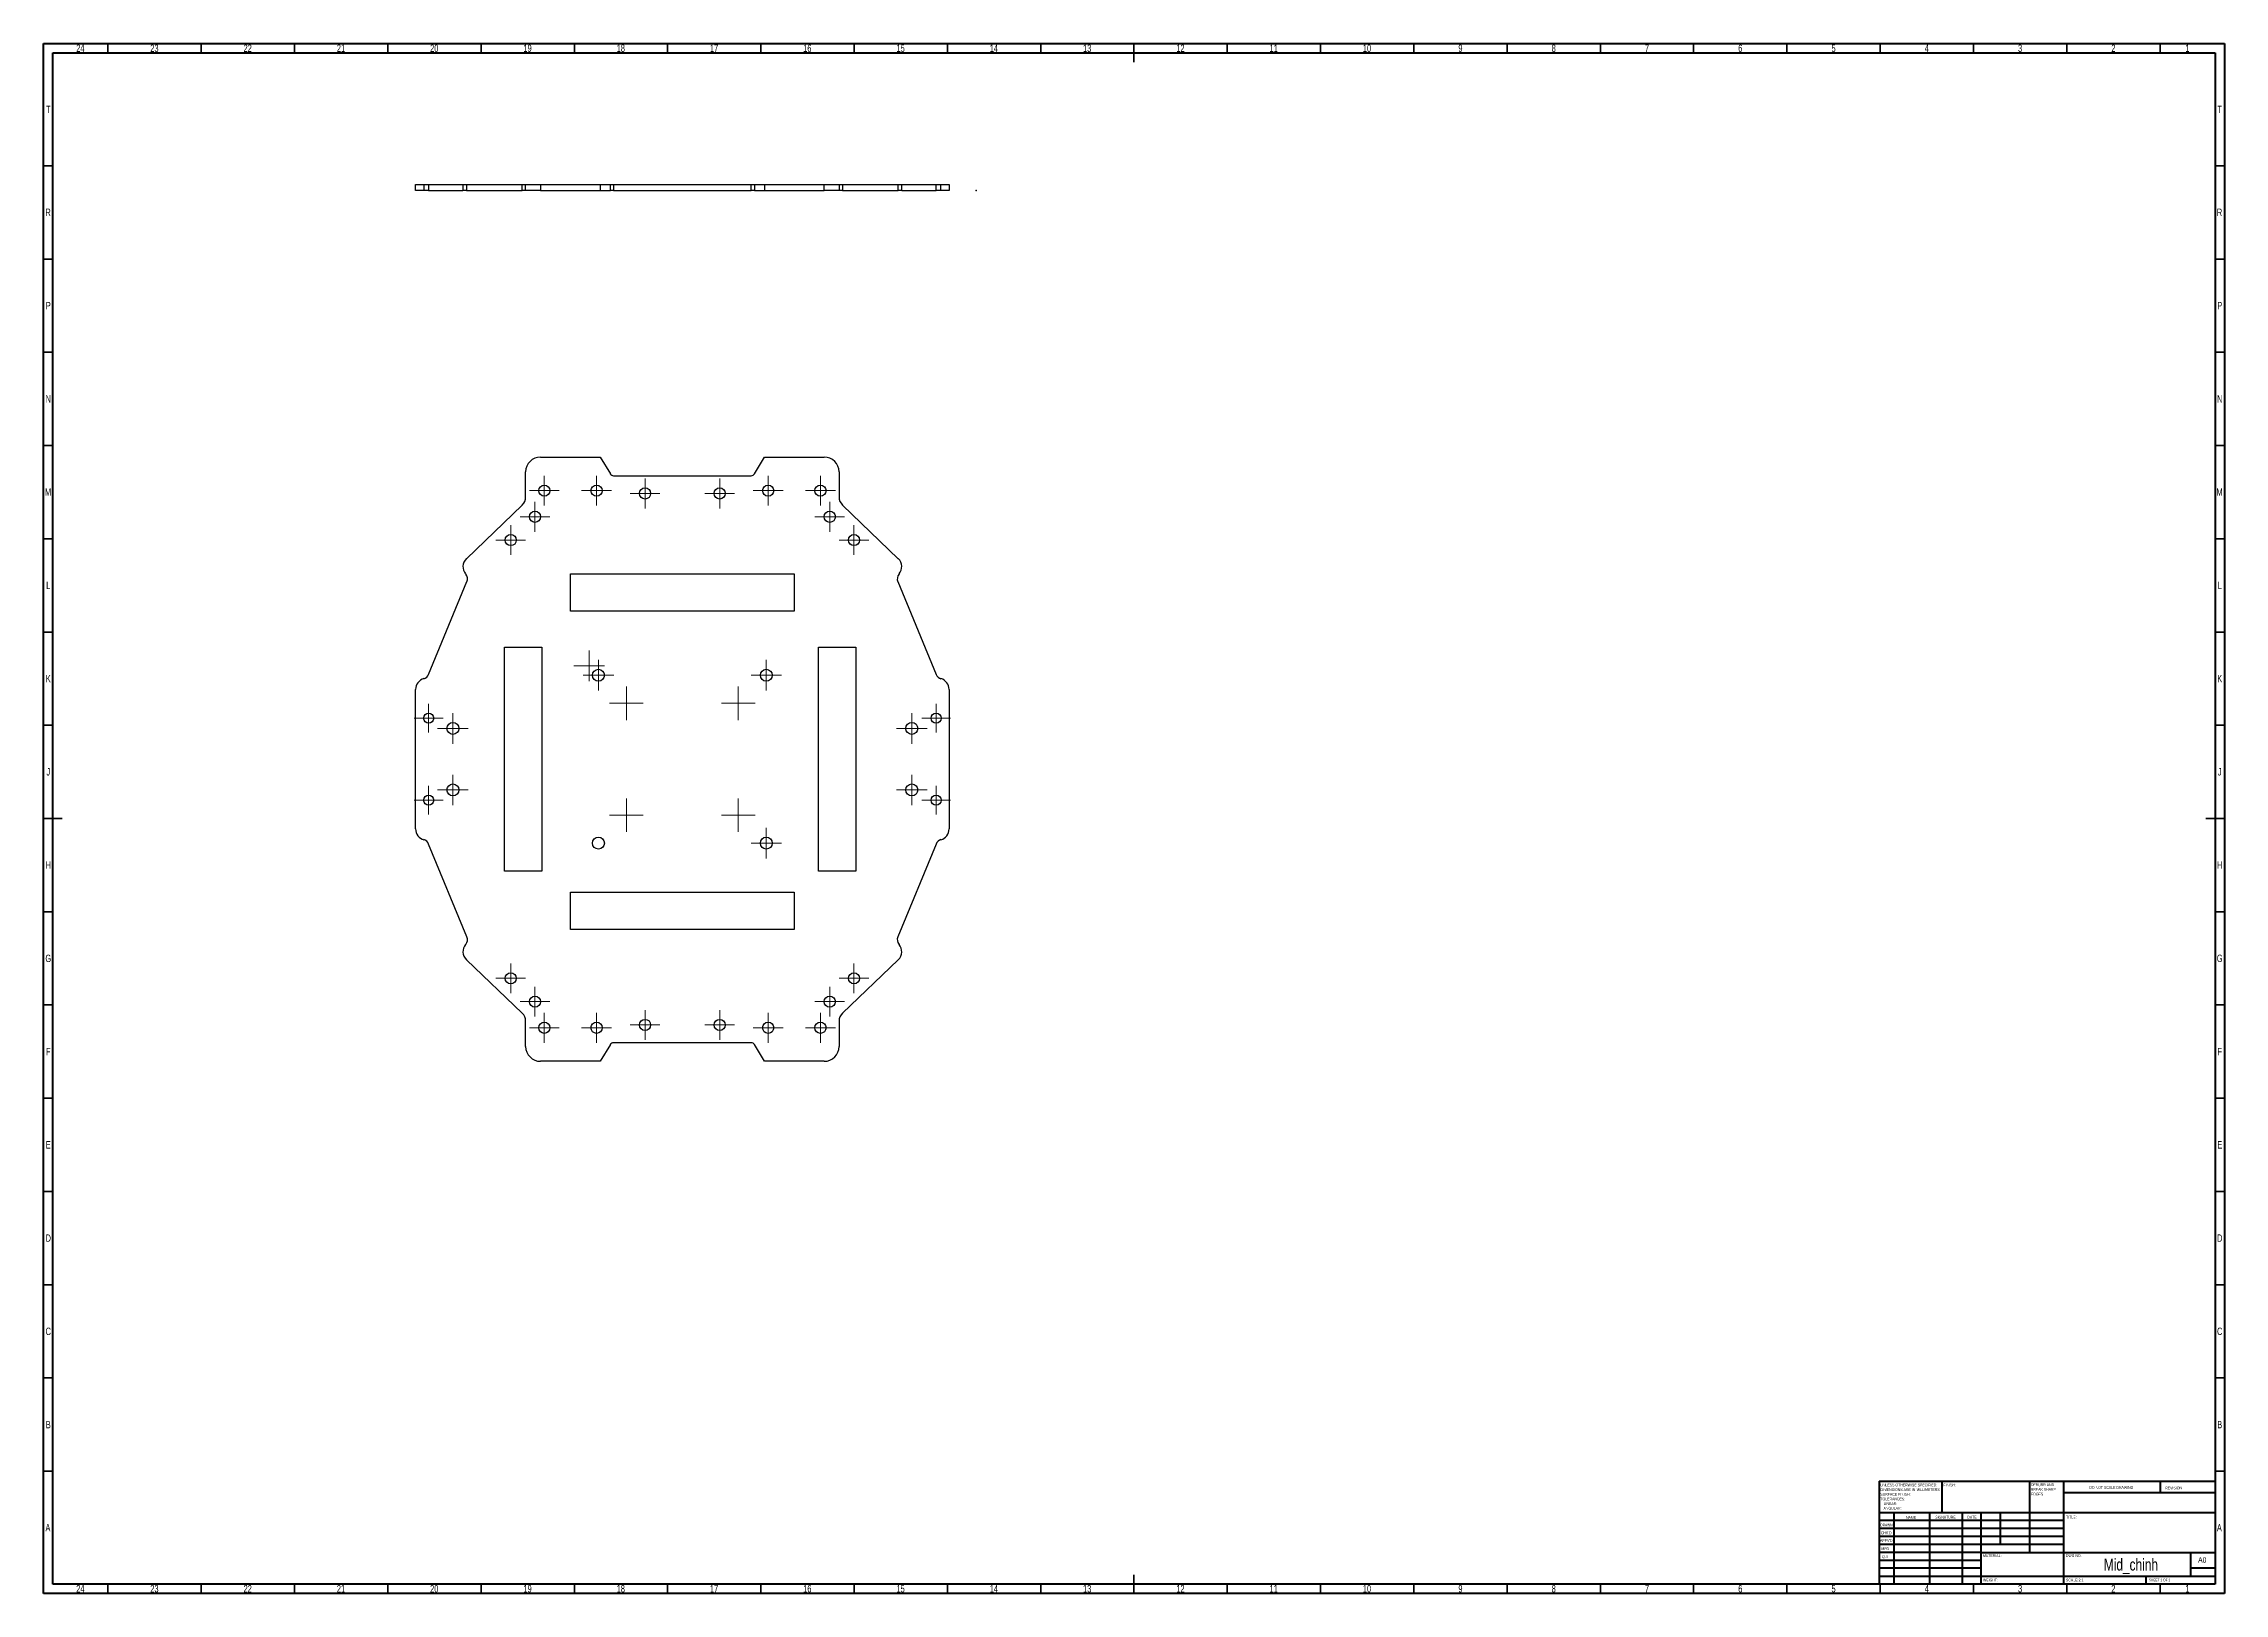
# Model space of a CAD drawing. Header units: millimetres. Extents: x 15 to 1184, y 5 to 836.
import ezdxf

# ---------------------------------------------------------------- set-up
doc = ezdxf.new("R2010")
doc.units = ezdxf.units.MM
doc.header["$PDSIZE"] = -1
doc.styles.add('SLDTEXTSTYLE0', font='TXT', dxfattribs={"width": 0.75})
doc.styles.add('SLDTEXTSTYLE1', font='TXT', dxfattribs={"width": 0.686449})
doc.styles.add('SLDTEXTSTYLE2', font='TXT', dxfattribs={"width": 0.6875})

# ---------------------------------------------------------------- blocks, each defined once
blk = doc.blocks.new('SW_CENTERMARKSYMBOL_0')
at = {"color": 0, "linetype": 'Continuous', "lineweight": 18}
for p, q in [((-5, 0), (-9, 0)), ((0, 0), (-5, 0)), ((0, 5), (0, 9)), ((0, 0), (0, 5)), ((0, 0), (0, -5)), ((0, 0), (5, 0)), ((5, 0), (9, 0)), ((0, -5), (0, -9))]:
    blk.add_line(p, q, dxfattribs=at)
blk = doc.blocks.new('SW_CENTERMARKSYMBOL_1')
at = {"color": 0, "linetype": 'Continuous', "lineweight": 18}
for p, q in [((-5, 0), (-8.2, 0)), ((0, 0), (-5, 0)), ((0, 5), (0, 8.2)), ((0, 0), (0, 5)), ((0, 0), (0, -5)), ((0, 0), (5, 0)), ((5, 0), (8.2, 0)), ((0, -5), (0, -8.2))]:
    blk.add_line(p, q, dxfattribs=at)
blk = doc.blocks.new('SW_CENTERMARKSYMBOL_2')
at = {"color": 0, "linetype": 'Continuous', "lineweight": 18}
for p, q in [((-5, 0), (-8.2, 0)), ((0, 0), (-5, 0)), ((0, 5), (0, 8.2)), ((0, 0), (0, 5)), ((0, 0), (0, -5)), ((0, 0), (5, 0)), ((5, 0), (8.2, 0)), ((0, -5), (0, -8.2))]:
    blk.add_line(p, q, dxfattribs=at)
blk = doc.blocks.new('SW_CENTERMARKSYMBOL_3')
at = {"color": 0, "linetype": 'Continuous', "lineweight": 18}
for p, q in [((-5, 0), (-8.2, 0)), ((0, 0), (-5, 0)), ((0, 5), (0, 8.2)), ((0, 0), (0, 5)), ((0, 0), (0, -5)), ((0, 0), (5, 0)), ((5, 0), (8.2, 0)), ((0, -5), (0, -8.2))]:
    blk.add_line(p, q, dxfattribs=at)
blk = doc.blocks.new('SW_CENTERMARKSYMBOL_4')
at = {"color": 0, "linetype": 'Continuous', "lineweight": 18}
for p, q in [((-5, 0), (-8, 0)), ((0, 0), (-5, 0)), ((0, 5), (0, 8)), ((0, 0), (0, 5)), ((0, 0), (0, -5)), ((0, 0), (5, 0)), ((5, 0), (8, 0)), ((0, -5), (0, -8))]:
    blk.add_line(p, q, dxfattribs=at)
blk = doc.blocks.new('SW_CENTERMARKSYMBOL_5')
at = {"color": 0, "linetype": 'Continuous', "lineweight": 18}
for p, q in [((-5, 0), (-8, 0)), ((0, 0), (-5, 0)), ((0, 5), (0, 8)), ((0, 0), (0, 5)), ((0, 0), (0, -5)), ((0, 0), (5, 0)), ((5, 0), (8, 0)), ((0, -5), (0, -8))]:
    blk.add_line(p, q, dxfattribs=at)
blk = doc.blocks.new('SW_CENTERMARKSYMBOL_6')
at = {"color": 0, "linetype": 'Continuous', "lineweight": 18}
for p, q in [((-5, 0), (-8.2, 0)), ((0, 0), (-5, 0)), ((0, 5), (0, 8.2)), ((0, 0), (0, 5)), ((0, 0), (0, -5)), ((0, 0), (5, 0)), ((5, 0), (8.2, 0)), ((0, -5), (0, -8.2))]:
    blk.add_line(p, q, dxfattribs=at)
blk = doc.blocks.new('SW_CENTERMARKSYMBOL_7')
at = {"color": 0, "linetype": 'Continuous', "lineweight": 18}
for p, q in [((-5, 0), (-9, 0)), ((0, 0), (-5, 0)), ((0, 5), (0, 9)), ((0, 0), (0, 5)), ((0, 0), (0, -5)), ((0, 0), (5, 0)), ((5, 0), (9, 0)), ((0, -5), (0, -9))]:
    blk.add_line(p, q, dxfattribs=at)
blk = doc.blocks.new('SW_CENTERMARKSYMBOL_8')
at = {"color": 0, "linetype": 'Continuous', "lineweight": 18}
for p, q in [((-5, 0), (-9, 0)), ((0, 0), (-5, 0)), ((0, 5), (0, 9)), ((0, 0), (0, 5)), ((0, 0), (0, -5)), ((0, 0), (5, 0)), ((5, 0), (9, 0)), ((0, -5), (0, -9))]:
    blk.add_line(p, q, dxfattribs=at)
blk = doc.blocks.new('SW_CENTERMARKSYMBOL_9')
at = {"color": 0, "linetype": 'Continuous', "lineweight": 18}
for p, q in [((-5, 0), (-8, 0)), ((0, 0), (-5, 0)), ((0, 5), (0, 8)), ((0, 0), (0, 5)), ((0, 0), (0, -5)), ((0, 0), (5, 0)), ((5, 0), (8, 0)), ((0, -5), (0, -8))]:
    blk.add_line(p, q, dxfattribs=at)
blk = doc.blocks.new('SW_CENTERMARKSYMBOL_10')
at = {"color": 0, "linetype": 'Continuous', "lineweight": 18}
for p, q in [((-5, 0), (-8, 0)), ((0, 0), (-5, 0)), ((0, 5), (0, 8)), ((0, 0), (0, 5)), ((0, 0), (0, -5)), ((0, 0), (5, 0)), ((5, 0), (8, 0)), ((0, -5), (0, -8))]:
    blk.add_line(p, q, dxfattribs=at)
blk = doc.blocks.new('SW_CENTERMARKSYMBOL_11')
at = {"color": 0, "linetype": 'Continuous', "lineweight": 18}
for p, q in [((-5, 0), (-7.7, 0)), ((0, 0), (-5, 0)), ((0, 5), (0, 7.7)), ((0, 0), (0, 5)), ((0, 0), (0, -5)), ((0, 0), (5, 0)), ((5, 0), (7.7, 0)), ((0, -5), (0, -7.7))]:
    blk.add_line(p, q, dxfattribs=at)
blk = doc.blocks.new('SW_CENTERMARKSYMBOL_12')
at = {"color": 0, "linetype": 'Continuous', "lineweight": 18}
for p, q in [((-5, 0), (-8, 0)), ((0, 0), (-5, 0)), ((0, 5), (0, 8)), ((0, 0), (0, 5)), ((0, 0), (0, -5)), ((0, 0), (5, 0)), ((5, 0), (8, 0)), ((0, -5), (0, -8))]:
    blk.add_line(p, q, dxfattribs=at)
blk = doc.blocks.new('SW_CENTERMARKSYMBOL_13')
at = {"color": 0, "linetype": 'Continuous', "lineweight": 18}
for p, q in [((-5, 0), (-8, 0)), ((0, 0), (-5, 0)), ((0, 5), (0, 8)), ((0, 0), (0, 5)), ((0, 0), (0, -5)), ((0, 0), (5, 0)), ((5, 0), (8, 0)), ((0, -5), (0, -8))]:
    blk.add_line(p, q, dxfattribs=at)
blk = doc.blocks.new('SW_CENTERMARKSYMBOL_14')
at = {"color": 0, "linetype": 'Continuous', "lineweight": 18}
for p, q in [((-5, 0), (-8, 0)), ((0, 0), (-5, 0)), ((0, 5), (0, 8)), ((0, 0), (0, 5)), ((0, 0), (0, -5)), ((0, 0), (5, 0)), ((5, 0), (8, 0)), ((0, -5), (0, -8))]:
    blk.add_line(p, q, dxfattribs=at)
blk = doc.blocks.new('SW_CENTERMARKSYMBOL_15')
at = {"color": 0, "linetype": 'Continuous', "lineweight": 18}
for p, q in [((-5, 0), (-8.2, 0)), ((0, 0), (-5, 0)), ((0, 5), (0, 8.2)), ((0, 0), (0, 5)), ((0, 0), (0, -5)), ((0, 0), (5, 0)), ((5, 0), (8.2, 0)), ((0, -5), (0, -8.2))]:
    blk.add_line(p, q, dxfattribs=at)
blk = doc.blocks.new('SW_CENTERMARKSYMBOL_16')
at = {"color": 0, "linetype": 'Continuous', "lineweight": 18}
for p, q in [((-5, 0), (-8, 0)), ((0, 0), (-5, 0)), ((0, 5), (0, 8)), ((0, 0), (0, 5)), ((0, 0), (0, -5)), ((0, 0), (5, 0)), ((5, 0), (8, 0)), ((0, -5), (0, -8))]:
    blk.add_line(p, q, dxfattribs=at)
blk = doc.blocks.new('SW_CENTERMARKSYMBOL_17')
at = {"color": 0, "linetype": 'Continuous', "lineweight": 18}
for p, q in [((-5, 0), (-8, 0)), ((0, 0), (-5, 0)), ((0, 5), (0, 8)), ((0, 0), (0, 5)), ((0, 0), (0, -5)), ((0, 0), (5, 0)), ((5, 0), (8, 0)), ((0, -5), (0, -8))]:
    blk.add_line(p, q, dxfattribs=at)
blk = doc.blocks.new('SW_CENTERMARKSYMBOL_18')
at = {"color": 0, "linetype": 'Continuous', "lineweight": 18}
for p, q in [((-5, 0), (-8.2, 0)), ((0, 0), (-5, 0)), ((0, 5), (0, 8.2)), ((0, 0), (0, 5)), ((0, 0), (0, -5)), ((0, 0), (5, 0)), ((5, 0), (8.2, 0)), ((0, -5), (0, -8.2))]:
    blk.add_line(p, q, dxfattribs=at)
blk = doc.blocks.new('SW_CENTERMARKSYMBOL_19')
at = {"color": 0, "linetype": 'Continuous', "lineweight": 18}
for p, q in [((-5, 0), (-7.7, 0)), ((0, 0), (-5, 0)), ((0, 5), (0, 7.7)), ((0, 0), (0, 5)), ((0, 0), (0, -5)), ((0, 0), (5, 0)), ((5, 0), (7.7, 0)), ((0, -5), (0, -7.7))]:
    blk.add_line(p, q, dxfattribs=at)
blk = doc.blocks.new('SW_CENTERMARKSYMBOL_20')
at = {"color": 0, "linetype": 'Continuous', "lineweight": 18}
for p, q in [((-5, 0), (-8, 0)), ((0, 0), (-5, 0)), ((0, 5), (0, 8)), ((0, 0), (0, 5)), ((0, 0), (0, -5)), ((0, 0), (5, 0)), ((5, 0), (8, 0)), ((0, -5), (0, -8))]:
    blk.add_line(p, q, dxfattribs=at)
blk = doc.blocks.new('SW_CENTERMARKSYMBOL_21')
at = {"color": 0, "linetype": 'Continuous', "lineweight": 18}
for p, q in [((-5, 0), (-8, 0)), ((0, 0), (-5, 0)), ((0, 5), (0, 8)), ((0, 0), (0, 5)), ((0, 0), (0, -5)), ((0, 0), (5, 0)), ((5, 0), (8, 0)), ((0, -5), (0, -8))]:
    blk.add_line(p, q, dxfattribs=at)
blk = doc.blocks.new('SW_CENTERMARKSYMBOL_22')
at = {"color": 0, "linetype": 'Continuous', "lineweight": 18}
for p, q in [((-5, 0), (-7.7, 0)), ((0, 0), (-5, 0)), ((0, 5), (0, 7.7)), ((0, 0), (0, 5)), ((0, 0), (0, -5)), ((0, 0), (5, 0)), ((5, 0), (7.7, 0)), ((0, -5), (0, -7.7))]:
    blk.add_line(p, q, dxfattribs=at)
blk = doc.blocks.new('SW_CENTERMARKSYMBOL_23')
at = {"color": 0, "linetype": 'Continuous', "lineweight": 18}
for p, q in [((-5, 0), (-8, 0)), ((0, 0), (-5, 0)), ((0, 5), (0, 8)), ((0, 0), (0, 5)), ((0, 0), (0, -5)), ((0, 0), (5, 0)), ((5, 0), (8, 0)), ((0, -5), (0, -8))]:
    blk.add_line(p, q, dxfattribs=at)
blk = doc.blocks.new('SW_CENTERMARKSYMBOL_24')
at = {"color": 0, "linetype": 'Continuous', "lineweight": 18}
for p, q in [((-5, 0), (-8.2, 0)), ((0, 0), (-5, 0)), ((0, 5), (0, 8.2)), ((0, 0), (0, 5)), ((0, 0), (0, -5)), ((0, 0), (5, 0)), ((5, 0), (8.2, 0)), ((0, -5), (0, -8.2))]:
    blk.add_line(p, q, dxfattribs=at)
blk = doc.blocks.new('SW_CENTERMARKSYMBOL_25')
at = {"color": 0, "linetype": 'Continuous', "lineweight": 18}
for p, q in [((-5, 0), (-8, 0)), ((0, 0), (-5, 0)), ((0, 5), (0, 8)), ((0, 0), (0, 5)), ((0, 0), (0, -5)), ((0, 0), (5, 0)), ((5, 0), (8, 0)), ((0, -5), (0, -8))]:
    blk.add_line(p, q, dxfattribs=at)
blk = doc.blocks.new('SW_CENTERMARKSYMBOL_26')
at = {"color": 0, "linetype": 'Continuous', "lineweight": 18}
for p, q in [((-5, 0), (-8, 0)), ((0, 0), (-5, 0)), ((0, 5), (0, 8)), ((0, 0), (0, 5)), ((0, 0), (0, -5)), ((0, 0), (5, 0)), ((5, 0), (8, 0)), ((0, -5), (0, -8))]:
    blk.add_line(p, q, dxfattribs=at)
blk = doc.blocks.new('SW_CENTERMARKSYMBOL_27')
at = {"color": 0, "linetype": 'Continuous', "lineweight": 18}
for p, q in [((-5, 0), (-7.7, 0)), ((0, 0), (-5, 0)), ((0, 5), (0, 7.7)), ((0, 0), (0, 5)), ((0, 0), (0, -5)), ((0, 0), (5, 0)), ((5, 0), (7.7, 0)), ((0, -5), (0, -7.7))]:
    blk.add_line(p, q, dxfattribs=at)
blk = doc.blocks.new('SW_CENTERMARKSYMBOL_28')
at = {"color": 0, "linetype": 'Continuous', "lineweight": 18}
for p, q in [((-5, 0), (-8, 0)), ((0, 0), (-5, 0)), ((0, 5), (0, 8)), ((0, 0), (0, 5)), ((0, 0), (0, -5)), ((0, 0), (5, 0)), ((5, 0), (8, 0)), ((0, -5), (0, -8))]:
    blk.add_line(p, q, dxfattribs=at)
blk = doc.blocks.new('SW_CENTERMARKSYMBOL_29')
at = {"color": 0, "linetype": 'Continuous', "lineweight": 18}
for p, q in [((-5, 0), (-8, 0)), ((0, 0), (-5, 0)), ((0, 5), (0, 8)), ((0, 0), (0, 5)), ((0, 0), (0, -5)), ((0, 0), (5, 0)), ((5, 0), (8, 0)), ((0, -5), (0, -8))]:
    blk.add_line(p, q, dxfattribs=at)
blk = doc.blocks.new('SW_CENTERMARKSYMBOL_30')
at = {"color": 0, "linetype": 'Continuous', "lineweight": 18}
for p, q in [((-5, 0), (-8, 0)), ((0, 0), (-5, 0)), ((0, 5), (0, 8)), ((0, 0), (0, 5)), ((0, 0), (0, -5)), ((0, 0), (5, 0)), ((5, 0), (8, 0)), ((0, -5), (0, -8))]:
    blk.add_line(p, q, dxfattribs=at)
blk = doc.blocks.new('SW_CENTERMARKSYMBOL_31')
at = {"color": 0, "linetype": 'Continuous', "lineweight": 18}
for p, q in [((-5, 0), (-8, 0)), ((0, 0), (-5, 0)), ((0, 5), (0, 8)), ((0, 0), (0, 5)), ((0, 0), (0, -5)), ((0, 0), (5, 0)), ((5, 0), (8, 0)), ((0, -5), (0, -8))]:
    blk.add_line(p, q, dxfattribs=at)
blk = doc.blocks.new('SW_CENTERMARKSYMBOL_32')
at = {"color": 0, "linetype": 'Continuous', "lineweight": 18}
for p, q in [((-5, 0), (-8, 0)), ((0, 0), (-5, 0)), ((0, 5), (0, 8)), ((0, 0), (0, 5)), ((0, 0), (0, -5)), ((0, 0), (5, 0)), ((5, 0), (8, 0)), ((0, -5), (0, -8))]:
    blk.add_line(p, q, dxfattribs=at)
blk = doc.blocks.new('SW_CENTERMARKSYMBOL_33')
at = {"color": 0, "linetype": 'Continuous', "lineweight": 18}
for p, q in [((-5, 0), (-8.2, 0)), ((0, 0), (-5, 0)), ((0, 5), (0, 8.2)), ((0, 0), (0, 5)), ((0, 0), (0, -5)), ((0, 0), (5, 0)), ((5, 0), (8.2, 0)), ((0, -5), (0, -8.2))]:
    blk.add_line(p, q, dxfattribs=at)
blk = doc.blocks.new('SW_CENTERMARKSYMBOL_34')
at = {"color": 0, "linetype": 'Continuous', "lineweight": 18}
for p, q in [((-5, 0), (-8, 0)), ((0, 0), (-5, 0)), ((0, 5), (0, 8)), ((0, 0), (0, 5)), ((0, 0), (0, -5)), ((0, 0), (5, 0)), ((5, 0), (8, 0)), ((0, -5), (0, -8))]:
    blk.add_line(p, q, dxfattribs=at)
blk = doc.blocks.new('SW_CENTERMARKSYMBOL_35')
at = {"color": 0, "linetype": 'Continuous', "lineweight": 18}
for p, q in [((-5, 0), (-9, 0)), ((0, 0), (-5, 0)), ((0, 5), (0, 9)), ((0, 0), (0, 5)), ((0, 0), (0, -5)), ((0, 0), (5, 0)), ((5, 0), (9, 0)), ((0, -5), (0, -9))]:
    blk.add_line(p, q, dxfattribs=at)

msp = doc.modelspace()

# ---------------------------------------------------------------- linework, layer by layer
at = {"color": 7, "linetype": 'Continuous', "lineweight": 70}
for p, q in [((15, 5), (15, 836)), ((15, 836), (1184, 836)), ((20, 10), (20, 831)), ((20, 831), (1179, 831)), ((1179, 831), (1179, 10)), ((1184, 836), (1184, 5)), ((1184, 5), (15, 5)), ((1179, 10), (20, 10))]:
    msp.add_line(p, q, dxfattribs=at)
at = {"color": 7, "linetype": 'Continuous', "lineweight": 35}
for p, q in [((49.5, 831), (49.5, 836)), ((99.5, 831), (99.5, 836)), ((149.5, 831), (149.5, 836)), ((199.5, 831), (199.5, 836)), ((249.5, 831), (249.5, 836)), ((299.5, 831), (299.5, 836)), ((349.5, 831), (349.5, 836)), ((399.5, 831), (399.5, 836)), ((449.5, 831), (449.5, 836)), ((499.5, 831), (499.5, 836)), ((549.5, 831), (549.5, 836)), ((599.5, 836), (599.5, 826)), ((599.5, 831), (599.5, 836)), ((649.5, 831), (649.5, 836)), ((699.5, 831), (699.5, 836)), ((749.5, 831), (749.5, 836)), ((799.5, 831), (799.5, 836)), ((849.5, 831), (849.5, 836)), ((899.5, 831), (899.5, 836)), ((949.5, 831), (949.5, 836)), ((999.5, 831), (999.5, 836)), ((1049.5, 831), (1049.5, 836)), ((1099.5, 831), (1099.5, 836)), ((1149.5, 831), (1149.5, 836)), ((20, 770.5), (15, 770.5)), ((1179, 770.5), (1184, 770.5)), ((20, 720.5), (15, 720.5)), ((1179, 720.5), (1184, 720.5)), ((20, 670.5), (15, 670.5)), ((1179, 670.5), (1184, 670.5)), ((20, 620.5), (15, 620.5)), ((1179, 620.5), (1184, 620.5)), ((20, 570.5), (15, 570.5)), ((1179, 570.5), (1184, 570.5)), ((20, 520.5), (15, 520.5)), ((1179, 520.5), (1184, 520.5)), ((20, 470.5), (15, 470.5)), ((1179, 470.5), (1184, 470.5)), ((15, 420.5), (25, 420.5)), ((20, 420.5), (15, 420.5)), ((1184, 420.5), (1174, 420.5)), ((1179, 420.5), (1184, 420.5)), ((20, 370.5), (15, 370.5)), ((1179, 370.5), (1184, 370.5)), ((20, 320.5), (15, 320.5)), ((1179, 320.5), (1184, 320.5)), ((20, 270.5), (15, 270.5)), ((1179, 270.5), (1184, 270.5)), ((20, 220.5), (15, 220.5)), ((1179, 220.5), (1184, 220.5)), ((20, 170.5), (15, 170.5)), ((1179, 170.5), (1184, 170.5)), ((20, 120.5), (15, 120.5)), ((1179, 120.5), (1184, 120.5)), ((20, 70.5), (15, 70.5)), ((1179, 70.5), (1184, 70.5)), ((599.5, 5), (599.5, 15)), ((49.5, 10), (49.5, 5)), ((99.5, 10), (99.5, 5)), ((149.5, 10), (149.5, 5)), ((199.5, 10), (199.5, 5)), ((249.5, 10), (249.5, 5)), ((299.5, 10), (299.5, 5)), ((349.5, 10), (349.5, 5)), ((399.5, 10), (399.5, 5)), ((449.5, 10), (449.5, 5)), ((499.5, 10), (499.5, 5)), ((549.5, 10), (549.5, 5)), ((599.5, 10), (599.5, 5)), ((649.5, 10), (649.5, 5)), ((699.5, 10), (699.5, 5)), ((749.5, 10), (749.5, 5)), ((799.5, 10), (799.5, 5)), ((849.5, 10), (849.5, 5)), ((899.5, 10), (899.5, 5)), ((949.5, 10), (949.5, 5)), ((999.5, 10), (999.5, 5)), ((1049.5, 10), (1049.5, 5)), ((1099.5, 10), (1099.5, 5)), ((1149.5, 10), (1149.5, 5))]:
    msp.add_line(p, q, dxfattribs=at)
at = {"color": 7, "linetype": 'Continuous', "lineweight": 25}
for p, q in [((214.4, 757.2), (214.4, 760.4)), ((214.4, 760.4), (218.8, 760.4)), ((218.8, 760.4), (218.8, 757.2)), ((218.8, 760.4), (221.4, 760.4)), ((221.4, 760.4), (221.4, 757.2)), ((221.4, 760.4), (239.8, 760.4)), ((239.8, 760.4), (239.8, 757.2)), ((239.8, 760.4), (241.7, 760.4)), ((241.7, 760.4), (241.7, 757.2)), ((241.7, 760.4), (271.6, 760.4)), ((271.6, 757.2), (271.6, 760.4)), ((271.6, 760.4), (273.4, 760.4)), ((273.4, 757.2), (273.4, 760.4)), ((273.4, 760.4), (281.4, 760.4)), ((281.4, 760.4), (281.4, 757.2)), ((281.4, 760.4), (313.4, 760.4)), ((313.4, 760.4), (313.4, 757.2)), ((313.4, 760.4), (318.8, 760.4)), ((318.8, 757.2), (318.8, 760.4)), ((318.8, 760.4), (320.5, 760.4)), ((320.5, 760.4), (320.5, 757.2)), ((320.5, 760.4), (394.3, 760.4)), ((394.3, 757.2), (394.3, 760.4)), ((394.3, 760.4), (396, 760.4)), ((396, 760.4), (396, 757.2)), ((396, 760.4), (401.4, 760.4)), ((401.4, 760.4), (401.4, 757.2)), ((401.4, 760.4), (433.4, 760.4)), ((433.4, 757.2), (433.4, 760.4)), ((433.4, 760.4), (441.4, 760.4)), ((441.4, 760.4), (441.4, 757.2)), ((441.4, 760.4), (443.2, 760.4)), ((443.2, 760.4), (443.2, 757.2)), ((443.2, 760.4), (473.1, 760.4)), ((473.1, 757.2), (473.1, 760.4)), ((473.1, 760.4), (475, 760.4)), ((475, 757.2), (475, 760.4)), ((475, 760.4), (493.4, 760.4)), ((493.4, 757.2), (493.4, 760.4)), ((493.4, 760.4), (496, 760.4)), ((496, 757.2), (496, 760.4)), ((496, 760.4), (500.4, 760.4)), ((500.4, 760.4), (500.4, 757.2)), ((218.8, 757.2), (214.4, 757.2)), ((221.4, 757.2), (218.8, 757.2)), ((221.4, 757.2), (239.8, 757.2)), ((241.7, 757.2), (239.8, 757.2)), ((241.7, 757.2), (271.6, 757.2)), ((273.4, 757.2), (271.6, 757.2)), ((281.4, 757.2), (273.4, 757.2)), ((281.4, 757.2), (313.4, 757.2)), ((313.4, 757.2), (318.8, 757.2)), ((320.5, 757.2), (318.8, 757.2)), ((320.5, 757.2), (394.3, 757.2)), ((396, 757.2), (394.3, 757.2)), ((396, 757.2), (401.4, 757.2)), ((401.4, 757.2), (433.4, 757.2)), ((441.4, 757.2), (433.4, 757.2)), ((443.2, 757.2), (441.4, 757.2)), ((443.2, 757.2), (473.1, 757.2)), ((475, 757.2), (473.1, 757.2)), ((475, 757.2), (493.4, 757.2)), ((496, 757.2), (493.4, 757.2)), ((500.4, 757.2), (496, 757.2)), ((281.4, 614.3), (313.4, 614.3)), ((313.4, 614.3), (318.8, 605.3)), ((396, 605.3), (401.4, 614.3)), ((401.4, 614.3), (433.4, 614.3)), ((273.4, 592.9), (273.4, 606.3)), ((320.5, 604.3), (394.3, 604.3)), ((441.4, 606.3), (441.4, 592.9)), ((241.7, 559.8), (271.6, 588.5)), ((443.2, 588.5), (473.1, 559.8)), ((297.4, 551.7), (417.4, 551.7)), ((297.4, 531.7), (297.4, 551.7)), ((417.4, 551.7), (417.4, 531.7)), ((221.4, 497.8), (241.9, 547.5)), ((472.9, 547.5), (493.4, 497.8)), ((417.4, 531.7), (297.4, 531.7)), ((262.1, 512.3), (282.1, 512.3)), ((262.1, 392.3), (262.1, 512.3)), ((282.1, 512.3), (282.1, 392.3)), ((430.4, 512.3), (450.4, 512.3)), ((430.4, 392.3), (430.4, 512.3)), ((450.4, 512.3), (450.4, 392.3)), ((214.4, 414.9), (214.4, 489.7)), ((500.4, 489.7), (500.4, 414.9)), ((241.9, 357.1), (221.4, 406.8)), ((493.4, 406.8), (472.9, 357.1)), ((282.1, 392.3), (262.1, 392.3)), ((450.4, 392.3), (430.4, 392.3)), ((297.4, 381), (417.4, 381)), ((297.4, 361), (297.4, 381)), ((417.4, 381), (417.4, 361)), ((417.4, 361), (297.4, 361)), ((271.6, 316.1), (241.7, 344.8)), ((473.1, 344.8), (443.2, 316.1)), ((273.4, 298.3), (273.4, 311.8)), ((441.4, 311.8), (441.4, 298.3)), ((318.8, 299.3), (313.4, 290.3)), ((394.3, 300.3), (320.5, 300.3)), ((401.4, 290.3), (396, 299.3)), ((313.4, 290.3), (281.4, 290.3)), ((433.4, 290.3), (401.4, 290.3))]:
    msp.add_line(p, q, dxfattribs=at)
at = {"color": 7, "linetype": 'Continuous'}
for q in [(514.9, 757.5), (515.1, 757.2)]:
    msp.add_line((514.9, 757.2), q, dxfattribs=at)
at = {"color": 7, "linetype": 'Continuous', "lineweight": 50}
for p, q in [((999, 65.2), (1179, 65.2)), ((999, 65.2), (999, 10)), ((1032.8, 48.2), (1032.8, 65.2)), ((1079.6, 65.2), (1079.6, 27)), ((1097.8, 65.2), (1097.8, 10)), ((1179, 58.9), (1097.8, 58.9)), ((1149.8, 58.9), (1149.8, 65.2)), ((1179, 48.2), (999, 48.2)), ((1006.8, 48.2), (1006.8, 10)), ((1026, 48.2), (1026, 10)), ((1043.4, 48.2), (1043.4, 10)), ((1053.6, 10), (1053.6, 48.2)), ((1064, 31.2), (1064, 48.2)), ((1097.8, 44), (999, 44)), ((1097.8, 39.8), (999, 39.8)), ((1097.8, 35.5), (999, 35.5)), ((1097.8, 31.2), (999, 31.2)), ((1053.6, 27), (999, 27)), ((1053.6, 27), (1179, 27)), ((1166, 14.2), (1166, 27)), ((1053.6, 22.7), (999, 22.7)), ((1053.6, 18.5), (999, 18.5)), ((999, 14.2), (1179, 14.2)), ((1142, 10), (1142, 14.2)), ((1179, 18.5), (1166, 18.5))]:
    msp.add_line(p, q, dxfattribs=at)
at = {"color": 7, "linetype": 'Continuous', "lineweight": 25}
for centre, radius in [((283.4, 596.3), 3), ((311.4, 596.3), 3), ((337.4, 594.8), 3), ((377.4, 594.8), 3), ((403.4, 596.3), 3), ((431.4, 596.3), 3), ((278.4, 582.3), 3), ((436.4, 582.3), 3), ((265.4, 569.8), 3), ((449.4, 569.8), 3), ((312.4, 497.3), 3.2), ((402.4, 497.3), 3.2), ((221.4, 474.3), 2.7), ((234.4, 468.8), 3.2), ((480.4, 468.8), 3.2), ((493.4, 474.3), 2.7), ((221.4, 430.3), 2.7), ((234.4, 435.8), 3.2), ((480.4, 435.8), 3.2), ((493.4, 430.3), 2.7), ((312.4, 407.3), 3.2), ((402.4, 407.3), 3.2), ((265.4, 334.8), 3), ((449.4, 334.8), 3), ((278.4, 322.3), 3), ((436.4, 322.3), 3), ((283.4, 308.3), 3), ((311.4, 308.3), 3), ((337.4, 309.8), 3), ((377.4, 309.8), 3), ((403.4, 308.3), 3), ((431.4, 308.3), 3)]:
    msp.add_circle(centre, radius, dxfattribs=at)
for centre, radius, start, end in [((281.4, 606.3), 8, 90, 180), ((433.4, 606.3), 8, 0, 90), ((320.5, 606.3), 2, 210.9638, 270), ((394.3, 606.3), 2, 270, 329.0362), ((267.4, 592.9), 6, 313.88, 0), ((447.4, 592.9), 6, 180, 226.12), ((245.8, 555.5), 6, 133.88, 220.3225), ((238.2, 549), 4, 337.5902, 40.3225), ((476.6, 549), 4, 139.6289, 202.4098), ((469, 555.5), 6, 319.6289, 46.12), ((220.4, 489.7), 6, 105.5291, 180), ((217.7, 499.3), 4, 285.5291, 337.5902), ((497.1, 499.3), 4, 202.4098, 254.4709), ((494.4, 489.7), 6, 0, 74.4709), ((220.4, 414.9), 6, 180, 254.4709), ((217.7, 405.3), 4, 22.4098, 74.4709), ((497.1, 405.3), 4, 105.5291, 157.5902), ((494.4, 414.9), 6, 285.5291, 0), ((245.8, 349.1), 6, 139.6775, 226.12), ((238.2, 355.6), 4, 319.6775, 22.4098), ((476.6, 355.6), 4, 157.5902, 220.3225), ((469, 349.1), 6, 313.88, 40.3225), ((267.4, 311.8), 6, 0, 46.12), ((447.4, 311.8), 6, 133.88, 180), ((281.4, 298.3), 8, 180, 270), ((320.5, 298.3), 2, 90, 149.0362), ((394.3, 298.3), 2, 30.9638, 90), ((433.4, 298.3), 8, 270, 0)]:
    msp.add_arc(centre, radius, start, end, dxfattribs=at)
at = {"color": 7, "linetype": 'Continuous'}
msp.add_point((514.9, 757.2), dxfattribs=at)

# ---------------------------------------------------------------- block references
at = {"color": 7, "linetype": 'Continuous', "lineweight": 0}
for name, p in [('SW_CENTERMARKSYMBOL_16', (283.4, 596.3)), ('SW_CENTERMARKSYMBOL_20', (311.4, 596.3)), ('SW_CENTERMARKSYMBOL_17', (337.4, 594.8)), ('SW_CENTERMARKSYMBOL_26', (377.4, 594.8)), ('SW_CENTERMARKSYMBOL_25', (403.4, 596.3)), ('SW_CENTERMARKSYMBOL_9', (431.4, 596.3)), ('SW_CENTERMARKSYMBOL_21', (278.4, 582.3)), ('SW_CENTERMARKSYMBOL_10', (436.4, 582.3)), ('SW_CENTERMARKSYMBOL_31', (265.4, 569.8)), ('SW_CENTERMARKSYMBOL_32', (449.4, 569.8)), ('SW_CENTERMARKSYMBOL_33', (307.4, 502.3)), ('SW_CENTERMARKSYMBOL_3', (312.4, 497.3)), ('SW_CENTERMARKSYMBOL_6', (402.4, 497.3)), ('SW_CENTERMARKSYMBOL_7', (327.4, 482.3)), ('SW_CENTERMARKSYMBOL_8', (387.4, 482.3)), ('SW_CENTERMARKSYMBOL_19', (221.4, 474.3)), ('SW_CENTERMARKSYMBOL_11', (493.4, 474.3)), ('SW_CENTERMARKSYMBOL_18', (234.4, 468.8)), ('SW_CENTERMARKSYMBOL_24', (480.4, 468.8)), ('SW_CENTERMARKSYMBOL_22', (221.4, 430.3)), ('SW_CENTERMARKSYMBOL_15', (234.4, 435.8)), ('SW_CENTERMARKSYMBOL_2', (480.4, 435.8)), ('SW_CENTERMARKSYMBOL_27', (493.4, 430.3)), ('SW_CENTERMARKSYMBOL_35', (327.4, 422.3)), ('SW_CENTERMARKSYMBOL_0', (387.4, 422.3)), ('SW_CENTERMARKSYMBOL_1', (402.4, 407.3)), ('SW_CENTERMARKSYMBOL_34', (265.4, 334.8)), ('SW_CENTERMARKSYMBOL_30', (449.4, 334.8)), ('SW_CENTERMARKSYMBOL_14', (278.4, 322.3)), ('SW_CENTERMARKSYMBOL_5', (436.4, 322.3)), ('SW_CENTERMARKSYMBOL_13', (283.4, 308.3)), ('SW_CENTERMARKSYMBOL_23', (311.4, 308.3)), ('SW_CENTERMARKSYMBOL_12', (337.4, 309.8)), ('SW_CENTERMARKSYMBOL_28', (377.4, 309.8)), ('SW_CENTERMARKSYMBOL_4', (403.4, 308.3)), ('SW_CENTERMARKSYMBOL_29', (431.4, 308.3))]:
    msp.add_blockref(name, p, dxfattribs=at)

# ---------------------------------------------------------------- texts
for s, insert, char_height, attachment_point, style in [('24', (34.7, 835.5), 3.97, 2, 'SLDTEXTSTYLE0'), ('23', (74.4, 835.5), 3.97, 2, 'SLDTEXTSTYLE0'), ('22', (124.4, 835.5), 3.97, 2, 'SLDTEXTSTYLE0'), ('21', (174.4, 835.5), 3.97, 2, 'SLDTEXTSTYLE0'), ('20', (224.4, 835.5), 3.97, 2, 'SLDTEXTSTYLE0'), ('19', (274.4, 835.5), 3.97, 2, 'SLDTEXTSTYLE0'), ('18', (324.4, 835.5), 3.97, 2, 'SLDTEXTSTYLE0'), ('17', (374.4, 835.5), 3.97, 2, 'SLDTEXTSTYLE0'), ('16', (424.4, 835.5), 3.97, 2, 'SLDTEXTSTYLE0'), ('15', (474.4, 835.5), 3.97, 2, 'SLDTEXTSTYLE0'), ('14', (524.4, 835.5), 3.97, 2, 'SLDTEXTSTYLE0'), ('13', (574.4, 835.5), 3.97, 2, 'SLDTEXTSTYLE0'), ('12', (624.4, 835.5), 3.97, 2, 'SLDTEXTSTYLE0'), ('11', (674.4, 835.5), 3.97, 2, 'SLDTEXTSTYLE0'), ('10', (724.4, 835.5), 3.97, 2, 'SLDTEXTSTYLE0'), ('9', (774.5, 835.5), 3.97, 2, 'SLDTEXTSTYLE0'), ('8', (824.5, 835.5), 3.97, 2, 'SLDTEXTSTYLE0'), ('7', (874.5, 835.5), 3.97, 2, 'SLDTEXTSTYLE0'), ('6', (924.5, 835.5), 3.97, 2, 'SLDTEXTSTYLE0'), ('5', (974.5, 835.5), 3.97, 2, 'SLDTEXTSTYLE0'), ('4', (1024.5, 835.5), 3.97, 2, 'SLDTEXTSTYLE0'), ('3', (1074.5, 835.5), 3.97, 2, 'SLDTEXTSTYLE0'), ('2', (1124.5, 835.5), 3.97, 2, 'SLDTEXTSTYLE0'), ('1', (1164.2, 835.5), 3.97, 2, 'SLDTEXTSTYLE0'), ('T', (17.5, 802.7), 3.97, 2, 'SLDTEXTSTYLE0'), ('T', (1181.5, 802.7), 3.97, 2, 'SLDTEXTSTYLE0'), ('R', (17.4, 747.5), 3.97, 2, 'SLDTEXTSTYLE0'), ('R', (1181.4, 747.5), 3.97, 2, 'SLDTEXTSTYLE0'), ('P', (17.5, 697.5), 3.97, 2, 'SLDTEXTSTYLE0'), ('P', (1181.5, 697.5), 3.97, 2, 'SLDTEXTSTYLE0'), ('N', (17.5, 647.5), 3.97, 2, 'SLDTEXTSTYLE0'), ('N', (1181.5, 647.5), 3.97, 2, 'SLDTEXTSTYLE0'), ('M', (17.4, 597.5), 3.97, 2, 'SLDTEXTSTYLE0'), ('M', (1181.4, 597.5), 3.97, 2, 'SLDTEXTSTYLE0'), ('L', (17.5, 547.5), 3.97, 2, 'SLDTEXTSTYLE0'), ('L', (1181.5, 547.5), 3.97, 2, 'SLDTEXTSTYLE0'), ('K', (17.5, 497.5), 3.97, 2, 'SLDTEXTSTYLE0'), ('K', (1181.5, 497.5), 3.97, 2, 'SLDTEXTSTYLE0'), ('J', (17.5, 447.5), 3.97, 2, 'SLDTEXTSTYLE0'), ('J', (1181.5, 447.5), 3.97, 2, 'SLDTEXTSTYLE0'), ('H', (17.5, 397.5), 3.97, 2, 'SLDTEXTSTYLE0'), ('H', (1181.5, 397.5), 3.97, 2, 'SLDTEXTSTYLE0'), ('G', (17.5, 347.5), 3.97, 2, 'SLDTEXTSTYLE0'), ('G', (1181.5, 347.5), 3.97, 2, 'SLDTEXTSTYLE0'), ('F', (17.5, 297.5), 3.97, 2, 'SLDTEXTSTYLE0'), ('F', (1181.5, 297.5), 3.97, 2, 'SLDTEXTSTYLE0'), ('E', (17.5, 247.5), 3.97, 2, 'SLDTEXTSTYLE0'), ('E', (1181.5, 247.5), 3.97, 2, 'SLDTEXTSTYLE0'), ('D', (17.5, 197.5), 3.97, 2, 'SLDTEXTSTYLE0'), ('D', (1181.5, 197.5), 3.97, 2, 'SLDTEXTSTYLE0'), ('C', (17.5, 147.5), 3.97, 2, 'SLDTEXTSTYLE0'), ('C', (1181.5, 147.5), 3.97, 2, 'SLDTEXTSTYLE0'), ('B', (17.5, 97.5), 3.97, 2, 'SLDTEXTSTYLE0'), ('B', (1181.5, 97.5), 3.97, 2, 'SLDTEXTSTYLE0'), ('UNLESS OTHERWISE SPECIFIED:', (999.6, 63.9), 1.5, 1, 'SLDTEXTSTYLE0'), ('DIMENSIONS ARE IN MILLIMETERS', (999.6, 61.4), 1.5, 1, 'SLDTEXTSTYLE0'), ('SURFACE FINISH:', (999.6, 58.9), 1.5, 1, 'SLDTEXTSTYLE0'), ('FINISH:', (1033.4, 63.9), 1.5, 1, 'SLDTEXTSTYLE0'), ('DEBURR AND', (1080.3, 64), 1.5, 1, 'SLDTEXTSTYLE0'), ('BREAK SHARP', (1080.3, 61.5), 1.5, 1, 'SLDTEXTSTYLE0'), ('EDGES', (1080.3, 59), 1.5, 1, 'SLDTEXTSTYLE0'), ('DO NOT SCALE DRAWING', (1111.6, 62.5), 1.5, 1, 'SLDTEXTSTYLE0'), ('REVISION', (1152.3, 62.3), 1.5, 1, 'SLDTEXTSTYLE0'), ('TOLERANCES:', (999.6, 56.4), 1.5, 1, 'SLDTEXTSTYLE0'), ('ANGULAR:', (1001.3, 51.4), 1.5, 1, 'SLDTEXTSTYLE0'), ('LINEAR:', (1001.3, 53.9), 1.5, 1, 'SLDTEXTSTYLE0'), ('A', (17.3, 42.2), 3.97, 2, 'SLDTEXTSTYLE0'), ('DRAWN', (999.6, 42.4), 1.5, 1, 'SLDTEXTSTYLE1'), ("CHK'D", (999.9, 38.2), 1.5, 1, 'SLDTEXTSTYLE0'), ('NAME', (1013.3, 46.5), 1.5, 1, 'SLDTEXTSTYLE0'), ('SIGNATURE', (1029, 46.6), 1.5, 1, 'SLDTEXTSTYLE0'), ('DATE', (1046.2, 46.6), 1.5, 1, 'SLDTEXTSTYLE0'), ('TITLE:', (1099.1, 46.6), 1.5, 1, 'SLDTEXTSTYLE0'), ('A', (1181.3, 42.2), 3.97, 2, 'SLDTEXTSTYLE0'), ("APPV'D", (999.4, 34.1), 1.5, 1, 'SLDTEXTSTYLE0'), ('MFG', (1000.1, 29.7), 1.5, 1, 'SLDTEXTSTYLE0'), ('Q.A', (1000.5, 25.5), 1.5, 1, 'SLDTEXTSTYLE0'), ('MATERIAL:', (1054.6, 26), 1.5, 1, 'SLDTEXTSTYLE0'), ('DWG NO.', (1099, 26), 1.5, 1, 'SLDTEXTSTYLE0'), ('Mid_chinh', (1133.9, 23.6), 6.35, 2, 'SLDTEXTSTYLE0'), ('A0', (1169.9, 24.4), 2.91, 1, 'SLDTEXTSTYLE0'), ('WEIGHT:', (1054.6, 12.9), 1.5, 1, 'SLDTEXTSTYLE0'), ('SCALE:2:1', (1099.1, 12.9), 1.5, 1, 'SLDTEXTSTYLE0'), ('SHEET 1 OF 1', (1143.5, 12.9), 1.5, 1, 'SLDTEXTSTYLE2'), ('24', (34.7, 9.5), 3.97, 2, 'SLDTEXTSTYLE0'), ('23', (74.4, 9.5), 3.97, 2, 'SLDTEXTSTYLE0'), ('22', (124.4, 9.5), 3.97, 2, 'SLDTEXTSTYLE0'), ('21', (174.4, 9.5), 3.97, 2, 'SLDTEXTSTYLE0'), ('20', (224.4, 9.5), 3.97, 2, 'SLDTEXTSTYLE0'), ('19', (274.4, 9.5), 3.97, 2, 'SLDTEXTSTYLE0'), ('18', (324.4, 9.5), 3.97, 2, 'SLDTEXTSTYLE0'), ('17', (374.4, 9.5), 3.97, 2, 'SLDTEXTSTYLE0'), ('16', (424.4, 9.5), 3.97, 2, 'SLDTEXTSTYLE0'), ('15', (474.4, 9.5), 3.97, 2, 'SLDTEXTSTYLE0'), ('14', (524.4, 9.5), 3.97, 2, 'SLDTEXTSTYLE0'), ('13', (574.4, 9.5), 3.97, 2, 'SLDTEXTSTYLE0'), ('12', (624.4, 9.5), 3.97, 2, 'SLDTEXTSTYLE0'), ('11', (674.4, 9.5), 3.97, 2, 'SLDTEXTSTYLE0'), ('10', (724.4, 9.5), 3.97, 2, 'SLDTEXTSTYLE0'), ('9', (774.5, 9.5), 3.97, 2, 'SLDTEXTSTYLE0'), ('8', (824.5, 9.5), 3.97, 2, 'SLDTEXTSTYLE0'), ('7', (874.5, 9.5), 3.97, 2, 'SLDTEXTSTYLE0'), ('6', (924.5, 9.5), 3.97, 2, 'SLDTEXTSTYLE0'), ('5', (974.5, 9.5), 3.97, 2, 'SLDTEXTSTYLE0'), ('4', (1024.5, 9.5), 3.97, 2, 'SLDTEXTSTYLE0'), ('3', (1074.5, 9.5), 3.97, 2, 'SLDTEXTSTYLE0'), ('2', (1124.5, 9.5), 3.97, 2, 'SLDTEXTSTYLE0'), ('1', (1164.2, 9.5), 3.97, 2, 'SLDTEXTSTYLE0')]:
    msp.add_mtext(s, dxfattribs=dict(at, insert=insert, char_height=char_height, attachment_point=attachment_point, style=style))

doc.saveas('drawing.dxf')
